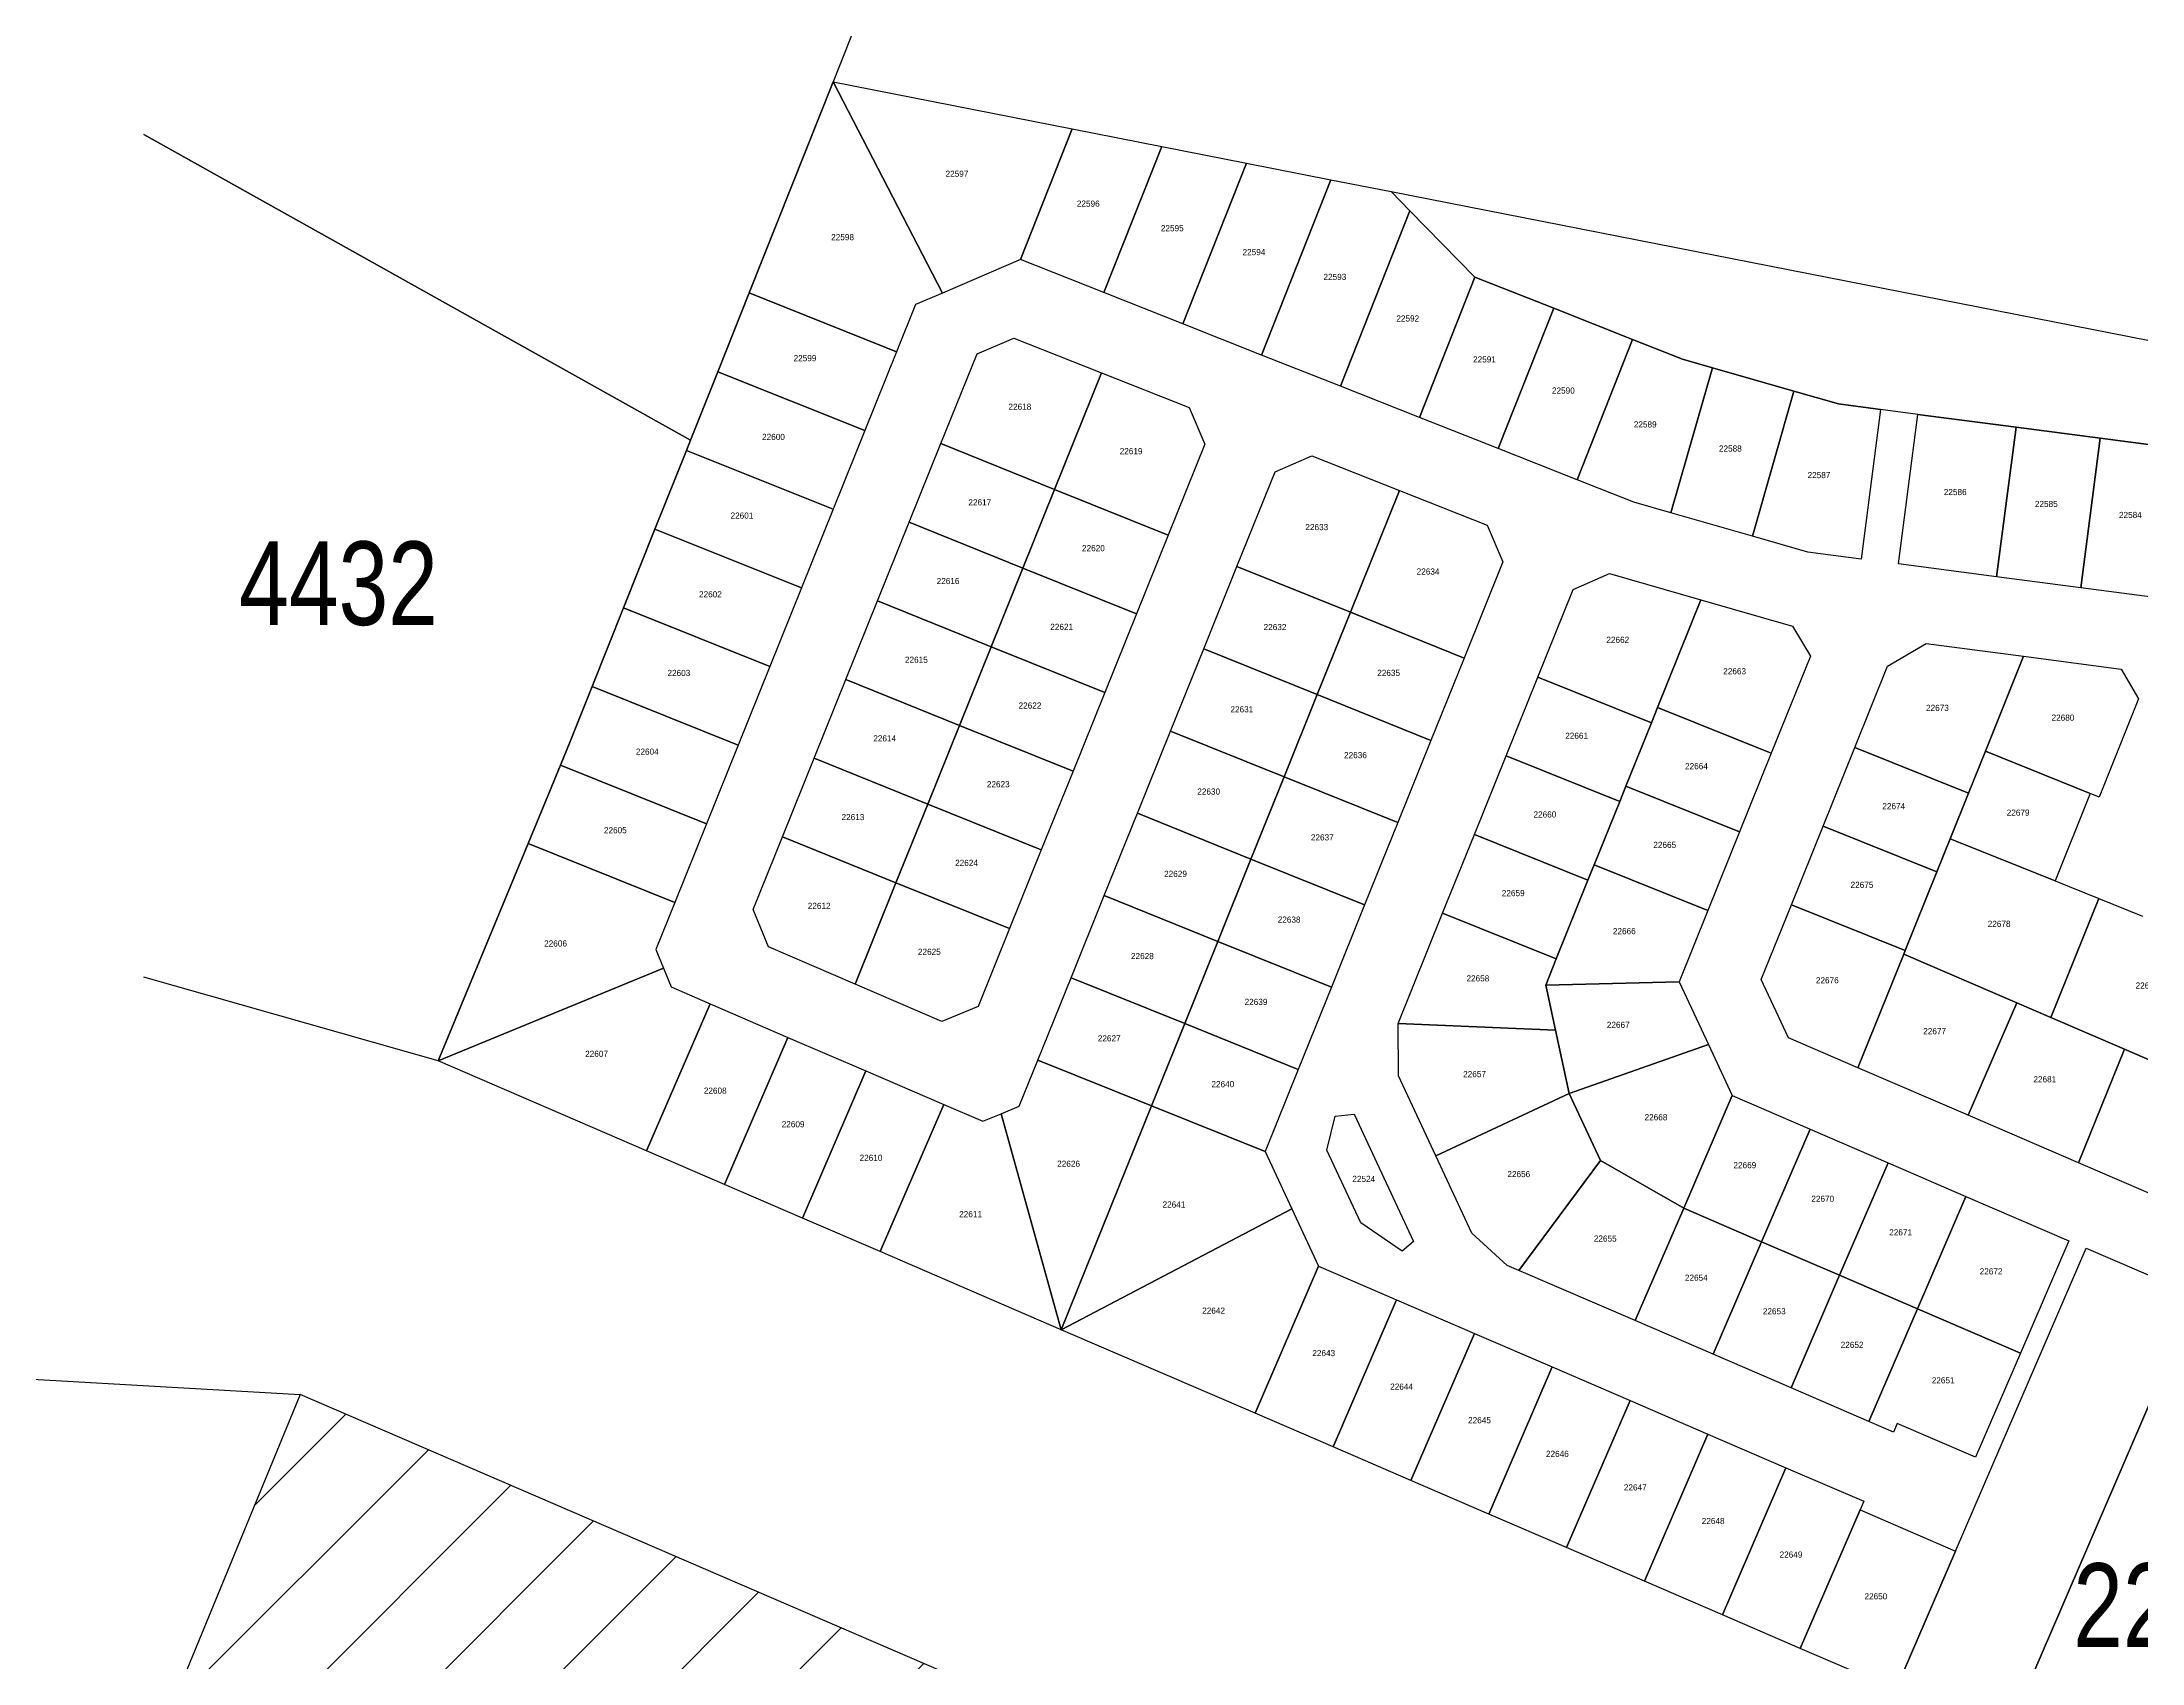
# Model space of a CAD drawing. Header units: metres. Extents: x -750 to 1235, y -4011 to -2636.
# Drawn here: x -644.2 to -581.3, y -2729.9 to -2681.4 of the extents above; entities that cross this region are included whole.
import ezdxf

# ---------------------------------------------------------------- set-up
doc = ezdxf.new("R2010")
doc.units = ezdxf.units.M
doc.header["$MEASUREMENT"] = 0
for name, color, linetype in [('EDIT2', 7, 'CONTINUOUS'), ('LOTS', 8, 'CONTINUOUS'), ('NO_LOT', 7, 'CONTINUOUS')]:
    doc.layers.add(name, color=color, linetype=linetype)
doc.styles.add('MtXpl_MS_Shell_Dlg_2', font='')
doc.styles.get('MtXpl_MS_Shell_Dlg_2').set_extended_font_data('MS Shell Dlg 2')

msp = doc.modelspace()

# ---------------------------------------------------------------- hatches: boundary and pattern name
at = {"layer": 'EDIT2'}
h = msp.add_hatch(dxfattribs=at)
h.set_pattern_fill('ANSI31', color=20, scale=20)
h.set_pattern_definition([(45, (-7466.406, -4264.5997), (-1.76776695, 1.76776695), [])])
h.paths.add_polyline_path([(-636.424, -2721.829), (-497.101, -2781.909), (-426.172, -2755.61), (-450.436, -2784.074), (-458.086, -2791.605), (-464.836, -2798.251), (-471.548, -2809.24), (-473.809, -2815.5), (-480.555, -2828.362), (-490.486, -2834.337), (-495.562, -2831.511), (-499.898, -2836.45), (-510.029, -2847.989), (-522.095, -2861.783), (-531.838, -2872.929), (-538.181, -2881.312), (-536.39, -2886.166), (-669.227, -2903.454), (-660.329, -2888.897), (-667.879, -2875.366), (-680.158, -2853.378), (-684.271, -2846.318), (-696.325, -2825.627), (-698.629, -2814.608), (-687.643, -2800.273), (-671.925, -2805.167), (-674.041, -2784.622), (-674.279, -2779.985), (-674.791, -2770.017), (-662.431, -2742.029), (-660.368, -2741.277), (-641.627, -2734.434)])

# ---------------------------------------------------------------- linework, layer by layer
at = {"layer": 'LOTS', "color": 7}
for p, q in [((-615.061, -2668.918), (-620.486, -2682.563)), ((-620.486, -2682.563), (-622.999, -2688.875)), ((-622.999, -2688.875), (-620.486, -2682.563)), ((-617.211, -2688.882), (-620.486, -2682.563)), ((-620.486, -2682.563), (-613.333, -2683.969)), ((-620.486, -2682.563), (-617.211, -2688.882)), ((-624.751, -2693.279), (-641.104, -2684.14)), ((-641.104, -2684.14), (-624.751, -2693.279)), ((-614.879, -2687.881), (-613.333, -2683.969)), ((-613.333, -2683.969), (-614.879, -2687.881)), ((-613.333, -2683.969), (-610.653, -2684.496)), ((-612.382, -2688.869), (-610.653, -2684.496)), ((-610.653, -2684.496), (-612.382, -2688.869)), ((-610.653, -2684.496), (-608.121, -2684.993)), ((-610.022, -2689.802), (-608.121, -2684.993)), ((-608.121, -2684.993), (-610.022, -2689.802)), ((-608.121, -2684.993), (-605.59, -2685.491)), ((-607.663, -2690.735), (-605.59, -2685.491)), ((-605.59, -2685.491), (-607.663, -2690.735)), ((-605.59, -2685.491), (-603.786, -2685.846)), ((-603.227, -2686.417), (-603.786, -2685.846)), ((-603.786, -2685.846), (-544.901, -2697.419)), ((-603.786, -2685.846), (-603.227, -2686.417)), ((-605.303, -2691.667), (-603.227, -2686.417)), ((-603.227, -2686.417), (-605.303, -2691.667)), ((-601.285, -2688.405), (-603.227, -2686.417)), ((-603.227, -2686.417), (-601.285, -2688.405)), ((-614.879, -2687.881), (-617.211, -2688.882)), ((-612.382, -2688.869), (-614.879, -2687.881)), ((-622.999, -2688.875), (-623.937, -2691.234)), ((-623.937, -2691.234), (-622.999, -2688.875)), ((-618.583, -2690.636), (-622.999, -2688.875)), ((-622.999, -2688.875), (-618.583, -2690.636)), ((-617.211, -2688.882), (-618.015, -2689.228)), ((-610.022, -2689.802), (-612.382, -2688.869)), ((-602.943, -2692.6), (-601.285, -2688.405)), ((-601.285, -2688.405), (-602.943, -2692.6)), ((-598.925, -2689.338), (-601.285, -2688.405)), ((-601.285, -2688.405), (-598.925, -2689.338)), ((-618.015, -2689.228), (-618.583, -2690.636)), ((-600.583, -2693.533), (-598.925, -2689.338)), ((-598.925, -2689.338), (-600.583, -2693.533)), ((-596.565, -2690.271), (-598.925, -2689.338)), ((-598.925, -2689.338), (-596.565, -2690.271)), ((-616.178, -2690.703), (-615.075, -2690.229)), ((-615.075, -2690.229), (-612.453, -2691.266)), ((-607.663, -2690.735), (-610.022, -2689.802)), ((-618.583, -2690.636), (-619.532, -2692.989)), ((-617.259, -2693.384), (-616.178, -2690.703)), ((-605.303, -2691.667), (-607.663, -2690.735)), ((-598.224, -2694.466), (-596.565, -2690.271)), ((-596.565, -2690.271), (-598.224, -2694.466)), ((-595.072, -2690.861), (-596.565, -2690.271)), ((-596.565, -2690.271), (-595.072, -2690.861)), ((-594.176, -2691.118), (-595.072, -2690.861)), ((-595.072, -2690.861), (-594.176, -2691.118)), ((-623.937, -2691.234), (-624.751, -2693.279)), ((-624.751, -2693.279), (-623.937, -2691.234)), ((-619.532, -2692.989), (-623.937, -2691.234)), ((-623.937, -2691.234), (-619.532, -2692.989)), ((-612.453, -2691.266), (-613.859, -2694.755)), ((-613.859, -2694.755), (-612.453, -2691.266)), ((-612.453, -2691.266), (-609.831, -2692.303)), ((-595.419, -2695.454), (-594.176, -2691.118)), ((-594.176, -2691.118), (-595.419, -2695.454)), ((-591.737, -2691.817), (-594.176, -2691.118)), ((-594.176, -2691.118), (-591.737, -2691.817)), ((-602.943, -2692.6), (-605.303, -2691.667)), ((-592.98, -2696.154), (-591.737, -2691.817)), ((-591.737, -2691.817), (-592.98, -2696.154)), ((-590.403, -2692.2), (-591.737, -2691.817)), ((-591.737, -2691.817), (-590.403, -2692.2)), ((-609.831, -2692.303), (-609.361, -2693.398)), ((-600.583, -2693.533), (-602.943, -2692.6)), ((-589.145, -2692.364), (-590.403, -2692.2)), ((-590.403, -2692.2), (-589.145, -2692.364)), ((-589.145, -2692.364), (-589.73, -2696.837)), ((-588.027, -2692.51), (-589.145, -2692.364)), ((-588.611, -2696.983), (-588.027, -2692.51)), ((-585.092, -2692.894), (-588.027, -2692.51)), ((-588.027, -2692.51), (-585.092, -2692.894)), ((-624.751, -2693.279), (-624.875, -2693.587)), ((-624.875, -2693.587), (-624.751, -2693.279)), ((-619.532, -2692.989), (-620.48, -2695.343)), ((-618.208, -2695.738), (-617.259, -2693.384)), ((-617.259, -2693.384), (-613.859, -2694.755)), ((-613.859, -2694.755), (-617.259, -2693.384)), ((-585.676, -2697.367), (-585.092, -2692.894)), ((-585.092, -2692.894), (-585.676, -2697.367)), ((-582.576, -2693.223), (-585.092, -2692.894)), ((-585.092, -2692.894), (-582.576, -2693.223)), ((-583.16, -2697.696), (-582.576, -2693.223)), ((-582.576, -2693.223), (-583.16, -2697.696)), ((-580.06, -2693.552), (-582.576, -2693.223)), ((-582.576, -2693.223), (-580.06, -2693.552)), ((-624.875, -2693.587), (-625.813, -2695.941)), ((-625.813, -2695.941), (-624.875, -2693.587)), ((-620.48, -2695.343), (-624.875, -2693.587)), ((-624.875, -2693.587), (-620.48, -2695.343)), ((-609.361, -2693.398), (-610.46, -2696.125)), ((-607.263, -2694.227), (-606.16, -2693.754)), ((-606.16, -2693.754), (-603.538, -2694.79)), ((-598.224, -2694.466), (-600.583, -2693.533)), ((-608.405, -2697.061), (-607.263, -2694.227)), ((-596.526, -2695.137), (-598.224, -2694.466)), ((-613.859, -2694.755), (-614.808, -2697.108)), ((-614.808, -2697.108), (-613.859, -2694.755)), ((-610.46, -2696.125), (-613.859, -2694.755)), ((-613.859, -2694.755), (-610.46, -2696.125)), ((-603.538, -2694.79), (-605.006, -2698.431)), ((-605.006, -2698.431), (-603.538, -2694.79)), ((-603.538, -2694.79), (-600.916, -2695.827)), ((-595.419, -2695.454), (-596.526, -2695.137)), ((-620.48, -2695.343), (-621.429, -2697.696)), ((-619.156, -2698.091), (-618.208, -2695.738)), ((-618.208, -2695.738), (-614.808, -2697.108)), ((-614.808, -2697.108), (-618.208, -2695.738)), ((-600.916, -2695.827), (-600.446, -2696.922)), ((-592.98, -2696.154), (-595.419, -2695.454)), ((-625.813, -2695.941), (-626.751, -2698.296)), ((-626.751, -2698.296), (-625.813, -2695.941)), ((-621.429, -2697.696), (-625.813, -2695.941)), ((-625.813, -2695.941), (-621.429, -2697.696)), ((-610.46, -2696.125), (-611.409, -2698.478)), ((-591.322, -2696.629), (-592.98, -2696.154)), ((-614.808, -2697.108), (-615.757, -2699.462)), ((-615.757, -2699.462), (-614.808, -2697.108)), ((-611.409, -2698.478), (-614.808, -2697.108)), ((-614.808, -2697.108), (-611.409, -2698.478)), ((-609.397, -2699.522), (-608.405, -2697.061)), ((-608.405, -2697.061), (-605.006, -2698.431)), ((-605.006, -2698.431), (-608.405, -2697.061)), ((-600.446, -2696.922), (-601.607, -2699.802)), ((-589.73, -2696.837), (-591.322, -2696.629)), ((-585.676, -2697.367), (-588.611, -2696.983)), ((-621.429, -2697.696), (-622.378, -2700.05)), ((-599.403, -2700.367), (-598.348, -2697.752)), ((-598.348, -2697.752), (-597.253, -2697.275)), ((-597.253, -2697.275), (-594.52, -2698.059)), ((-583.16, -2697.696), (-585.676, -2697.367)), ((-580.644, -2698.025), (-583.16, -2697.696)), ((-626.751, -2698.296), (-627.69, -2700.65)), ((-627.69, -2700.65), (-626.751, -2698.296)), ((-622.378, -2700.05), (-626.751, -2698.296)), ((-626.751, -2698.296), (-622.378, -2700.05)), ((-620.105, -2700.445), (-619.156, -2698.091)), ((-619.156, -2698.091), (-615.757, -2699.462)), ((-615.757, -2699.462), (-619.156, -2698.091)), ((-594.52, -2698.059), (-595.818, -2701.277)), ((-595.818, -2701.277), (-594.52, -2698.059)), ((-594.52, -2698.059), (-591.782, -2698.844)), ((-611.409, -2698.478), (-612.357, -2700.832)), ((-605.006, -2698.431), (-605.998, -2700.892)), ((-605.998, -2700.892), (-605.006, -2698.431)), ((-601.607, -2699.802), (-605.006, -2698.431)), ((-605.006, -2698.431), (-601.607, -2699.802)), ((-591.782, -2698.844), (-591.246, -2699.74)), ((-615.757, -2699.462), (-616.706, -2701.815)), ((-616.706, -2701.815), (-615.757, -2699.462)), ((-612.357, -2700.832), (-615.757, -2699.462)), ((-615.757, -2699.462), (-612.357, -2700.832)), ((-610.389, -2701.982), (-609.397, -2699.522)), ((-609.397, -2699.522), (-605.998, -2700.892)), ((-605.998, -2700.892), (-609.397, -2699.522)), ((-588.936, -2700.042), (-587.781, -2699.367)), ((-587.781, -2699.367), (-584.866, -2699.748)), ((-622.378, -2700.05), (-623.326, -2702.403)), ((-601.607, -2699.802), (-602.598, -2702.262)), ((-591.246, -2699.74), (-592.418, -2702.647)), ((-589.916, -2702.473), (-588.936, -2700.042)), ((-584.866, -2699.748), (-586.011, -2702.588)), ((-586.011, -2702.588), (-584.866, -2699.748)), ((-584.866, -2699.748), (-581.95, -2700.129)), ((-581.95, -2700.129), (-581.428, -2701.023)), ((-627.69, -2700.65), (-628.346, -2702.296)), ((-628.346, -2702.296), (-627.69, -2700.65)), ((-623.326, -2702.403), (-627.69, -2700.65)), ((-627.69, -2700.65), (-623.326, -2702.403)), ((-621.053, -2702.798), (-620.105, -2700.445)), ((-620.105, -2700.445), (-616.706, -2701.815)), ((-616.706, -2701.815), (-620.105, -2700.445)), ((-612.357, -2700.832), (-613.306, -2703.185)), ((-605.998, -2700.892), (-606.99, -2703.353)), ((-606.99, -2703.353), (-605.998, -2700.892)), ((-602.598, -2702.262), (-605.998, -2700.892)), ((-605.998, -2700.892), (-602.598, -2702.262)), ((-600.351, -2702.72), (-599.403, -2700.367)), ((-599.403, -2700.367), (-596.003, -2701.737)), ((-596.003, -2701.737), (-599.403, -2700.367)), ((-595.818, -2701.277), (-596.003, -2701.737)), ((-596.003, -2701.737), (-595.818, -2701.277)), ((-592.418, -2702.647), (-595.818, -2701.277)), ((-595.818, -2701.277), (-592.418, -2702.647)), ((-581.428, -2701.023), (-582.611, -2703.959)), ((-616.706, -2701.815), (-617.654, -2704.168)), ((-617.654, -2704.168), (-616.706, -2701.815)), ((-613.306, -2703.185), (-616.706, -2701.815)), ((-616.706, -2701.815), (-613.306, -2703.185)), ((-611.381, -2704.443), (-610.389, -2701.982)), ((-610.389, -2701.982), (-606.99, -2703.353)), ((-606.99, -2703.353), (-610.389, -2701.982)), ((-596.003, -2701.737), (-596.766, -2703.63)), ((-596.766, -2703.63), (-596.003, -2701.737)), ((-628.346, -2702.296), (-628.638, -2703.001)), ((-628.638, -2703.001), (-628.346, -2702.296)), ((-623.326, -2702.403), (-624.275, -2704.757)), ((-622.002, -2705.152), (-621.053, -2702.798)), ((-621.053, -2702.798), (-617.654, -2704.168)), ((-617.654, -2704.168), (-621.053, -2702.798)), ((-602.598, -2702.262), (-603.59, -2704.723)), ((-601.3, -2705.074), (-600.351, -2702.72)), ((-600.351, -2702.72), (-596.952, -2704.091)), ((-596.952, -2704.091), (-600.351, -2702.72)), ((-592.418, -2702.647), (-593.367, -2705)), ((-590.865, -2704.826), (-589.916, -2702.473)), ((-586.517, -2703.843), (-589.916, -2702.473)), ((-589.916, -2702.473), (-586.517, -2703.843)), ((-586.011, -2702.588), (-586.517, -2703.843)), ((-586.517, -2703.843), (-586.011, -2702.588)), ((-586.011, -2702.588), (-582.873, -2703.853)), ((-582.873, -2703.853), (-586.011, -2702.588)), ((-628.638, -2703.001), (-629.608, -2705.344)), ((-629.608, -2705.344), (-628.638, -2703.001)), ((-624.275, -2704.757), (-628.638, -2703.001)), ((-628.638, -2703.001), (-624.275, -2704.757)), ((-613.306, -2703.185), (-614.255, -2705.539)), ((-606.99, -2703.353), (-607.982, -2705.813)), ((-607.982, -2705.813), (-606.99, -2703.353)), ((-603.59, -2704.723), (-606.99, -2703.353)), ((-606.99, -2703.353), (-603.59, -2704.723)), ((-596.766, -2703.63), (-596.952, -2704.091)), ((-596.952, -2704.091), (-596.766, -2703.63)), ((-593.367, -2705), (-596.766, -2703.63)), ((-596.766, -2703.63), (-593.367, -2705)), ((-586.517, -2703.843), (-587.065, -2705.203)), ((-587.065, -2705.203), (-586.517, -2703.843)), ((-582.873, -2703.853), (-583.927, -2706.468)), ((-582.611, -2703.959), (-582.873, -2703.853)), ((-617.654, -2704.168), (-618.603, -2706.522)), ((-618.603, -2706.522), (-617.654, -2704.168)), ((-614.255, -2705.539), (-617.654, -2704.168)), ((-617.654, -2704.168), (-614.255, -2705.539)), ((-612.373, -2706.903), (-611.381, -2704.443)), ((-611.381, -2704.443), (-607.982, -2705.813)), ((-607.982, -2705.813), (-611.381, -2704.443)), ((-596.952, -2704.091), (-597.715, -2705.984)), ((-597.715, -2705.984), (-596.952, -2704.091)), ((-624.275, -2704.757), (-625.224, -2707.11)), ((-622.876, -2707.319), (-622.002, -2705.152)), ((-622.002, -2705.152), (-618.603, -2706.522)), ((-618.603, -2706.522), (-622.002, -2705.152)), ((-603.59, -2704.723), (-604.582, -2707.183)), ((-602.248, -2707.427), (-601.3, -2705.074)), ((-601.3, -2705.074), (-597.9, -2706.444)), ((-597.9, -2706.444), (-601.3, -2705.074)), ((-593.367, -2705), (-594.315, -2707.354)), ((-591.813, -2707.18), (-590.865, -2704.826)), ((-587.465, -2706.197), (-590.865, -2704.826)), ((-590.865, -2704.826), (-587.465, -2706.197)), ((-587.065, -2705.203), (-587.465, -2706.197)), ((-587.465, -2706.197), (-587.065, -2705.203)), ((-587.065, -2705.203), (-583.927, -2706.468)), ((-583.927, -2706.468), (-587.065, -2705.203)), ((-629.608, -2705.344), (-632.302, -2711.851)), ((-632.302, -2711.851), (-629.608, -2705.344)), ((-625.224, -2707.11), (-629.608, -2705.344)), ((-629.608, -2705.344), (-625.224, -2707.11)), ((-614.255, -2705.539), (-615.203, -2707.892)), ((-607.982, -2705.813), (-608.974, -2708.274)), ((-608.974, -2708.274), (-607.982, -2705.813)), ((-604.582, -2707.183), (-607.982, -2705.813)), ((-607.982, -2705.813), (-604.582, -2707.183)), ((-618.603, -2706.522), (-619.826, -2709.556)), ((-619.826, -2709.556), (-618.603, -2706.522)), ((-615.203, -2707.892), (-618.603, -2706.522)), ((-618.603, -2706.522), (-615.203, -2707.892)), ((-597.9, -2706.444), (-598.849, -2708.797)), ((-598.849, -2708.797), (-597.9, -2706.444)), ((-597.715, -2705.984), (-597.9, -2706.444)), ((-597.9, -2706.444), (-597.715, -2705.984)), ((-594.315, -2707.354), (-597.715, -2705.984)), ((-597.715, -2705.984), (-594.315, -2707.354)), ((-587.465, -2706.197), (-588.414, -2708.55)), ((-588.414, -2708.55), (-587.465, -2706.197)), ((-583.927, -2706.468), (-582.619, -2706.995)), ((-625.224, -2707.11), (-625.791, -2708.518)), ((-613.365, -2709.364), (-612.373, -2706.903)), ((-612.373, -2706.903), (-608.974, -2708.274)), ((-608.974, -2708.274), (-612.373, -2706.903)), ((-604.582, -2707.183), (-605.574, -2709.644)), ((-592.715, -2709.416), (-591.813, -2707.18)), ((-588.414, -2708.55), (-591.813, -2707.18)), ((-591.813, -2707.18), (-588.414, -2708.55)), ((-582.619, -2706.995), (-584.053, -2710.552)), ((-584.053, -2710.552), (-582.619, -2706.995)), ((-582.619, -2706.995), (-581.312, -2707.522)), ((-622.416, -2708.439), (-622.876, -2707.319)), ((-603.579, -2710.729), (-602.248, -2707.427)), ((-602.248, -2707.427), (-598.849, -2708.797)), ((-598.849, -2708.797), (-602.248, -2707.427)), ((-594.315, -2707.354), (-595.173, -2709.481)), ((-619.826, -2709.556), (-622.416, -2708.439)), ((-615.203, -2707.892), (-616.143, -2710.223)), ((-608.974, -2708.274), (-609.965, -2710.734)), ((-609.965, -2710.734), (-608.974, -2708.274)), ((-605.574, -2709.644), (-608.974, -2708.274)), ((-608.974, -2708.274), (-605.574, -2709.644)), ((-625.561, -2709.078), (-632.302, -2711.851)), ((-632.302, -2711.851), (-625.561, -2709.078)), ((-625.791, -2708.518), (-625.561, -2709.078)), ((-625.561, -2709.078), (-625.331, -2709.638)), ((-598.849, -2708.797), (-599.165, -2709.582)), ((-599.165, -2709.582), (-598.849, -2708.797)), ((-588.455, -2708.653), (-589.826, -2712.053)), ((-589.826, -2712.053), (-588.455, -2708.653)), ((-588.414, -2708.55), (-588.455, -2708.653)), ((-588.455, -2708.653), (-588.414, -2708.55)), ((-588.455, -2708.653), (-585.073, -2710.112)), ((-585.073, -2710.112), (-588.455, -2708.653)), ((-632.302, -2711.851), (-641.104, -2709.35)), ((-625.331, -2709.638), (-624.164, -2710.141)), ((-617.236, -2710.672), (-619.826, -2709.556)), ((-614.357, -2711.824), (-613.365, -2709.364)), ((-613.365, -2709.364), (-609.965, -2710.734)), ((-609.965, -2710.734), (-613.365, -2709.364)), ((-605.574, -2709.644), (-606.566, -2712.104)), ((-595.173, -2709.481), (-599.165, -2709.582)), ((-599.165, -2709.582), (-595.173, -2709.481)), ((-599.165, -2709.582), (-598.874, -2710.934)), ((-598.874, -2710.934), (-599.165, -2709.582)), ((-595.173, -2709.481), (-594.295, -2711.363)), ((-591.902, -2711.157), (-592.715, -2709.416)), ((-624.164, -2710.141), (-626.062, -2714.542)), ((-626.062, -2714.542), (-624.164, -2710.141)), ((-624.164, -2710.141), (-621.834, -2711.146)), ((-616.143, -2710.223), (-617.236, -2710.672)), ((-585.073, -2710.112), (-586.524, -2713.476)), ((-586.524, -2713.476), (-585.073, -2710.112)), ((-584.053, -2710.552), (-585.073, -2710.112)), ((-585.073, -2710.112), (-584.053, -2710.552)), ((-609.965, -2710.734), (-610.957, -2713.195)), ((-610.957, -2713.195), (-609.965, -2710.734)), ((-606.566, -2712.104), (-609.965, -2710.734)), ((-609.965, -2710.734), (-606.566, -2712.104)), ((-603.566, -2712.297), (-603.579, -2710.729)), ((-603.579, -2710.729), (-598.874, -2710.934)), ((-598.874, -2710.934), (-603.579, -2710.729)), ((-598.874, -2710.934), (-598.465, -2712.828)), ((-598.465, -2712.828), (-598.874, -2710.934)), ((-584.053, -2710.552), (-581.852, -2711.501)), ((-581.852, -2711.501), (-584.053, -2710.552)), ((-621.834, -2711.146), (-623.732, -2715.547)), ((-623.732, -2715.547), (-621.834, -2711.146)), ((-621.834, -2711.146), (-619.504, -2712.15)), ((-594.295, -2711.363), (-598.465, -2712.828)), ((-598.465, -2712.828), (-594.295, -2711.363)), ((-594.295, -2711.363), (-593.584, -2712.888)), ((-589.826, -2712.053), (-591.902, -2711.157)), ((-581.852, -2711.501), (-583.222, -2714.9)), ((-583.222, -2714.9), (-581.852, -2711.501)), ((-579.65, -2712.45), (-581.852, -2711.501)), ((-581.852, -2711.501), (-579.65, -2712.45)), ((-626.062, -2714.542), (-632.302, -2711.851)), ((-619.504, -2712.15), (-621.402, -2716.552)), ((-621.402, -2716.552), (-619.504, -2712.15)), ((-619.504, -2712.15), (-617.174, -2713.155)), ((-614.914, -2713.209), (-614.357, -2711.824)), ((-614.357, -2711.824), (-610.957, -2713.195)), ((-610.957, -2713.195), (-614.357, -2711.824)), ((-606.566, -2712.104), (-607.558, -2714.565)), ((-586.524, -2713.476), (-589.826, -2712.053)), ((-602.451, -2714.687), (-603.566, -2712.297)), ((-602.451, -2714.687), (-598.465, -2712.828)), ((-598.465, -2712.828), (-602.451, -2714.687)), ((-598.465, -2712.828), (-597.53, -2714.833)), ((-597.53, -2714.833), (-598.465, -2712.828)), ((-617.174, -2713.155), (-619.072, -2717.556)), ((-619.072, -2717.556), (-617.174, -2713.155)), ((-617.174, -2713.155), (-616.007, -2713.658)), ((-616.007, -2713.658), (-615.461, -2713.433)), ((-615.461, -2713.433), (-614.914, -2713.209)), ((-615.461, -2713.433), (-613.657, -2719.892)), ((-613.657, -2719.892), (-615.461, -2713.433)), ((-610.957, -2713.195), (-613.657, -2719.892)), ((-613.657, -2719.892), (-610.957, -2713.195)), ((-607.558, -2714.565), (-610.957, -2713.195)), ((-610.957, -2713.195), (-607.558, -2714.565)), ((-605.46, -2713.5), (-604.896, -2713.446)), ((-604.896, -2713.446), (-603.121, -2717.252)), ((-593.584, -2712.888), (-595.035, -2716.254)), ((-595.035, -2716.254), (-593.584, -2712.888)), ((-593.584, -2712.888), (-591.254, -2713.893)), ((-583.222, -2714.9), (-586.524, -2713.476)), ((-605.714, -2714.516), (-605.46, -2713.5)), ((-591.254, -2713.893), (-592.705, -2717.259)), ((-592.705, -2717.259), (-591.254, -2713.893)), ((-591.254, -2713.893), (-588.924, -2714.898)), ((-623.732, -2715.547), (-626.062, -2714.542)), ((-607.558, -2714.565), (-606.759, -2716.278)), ((-604.699, -2716.692), (-605.714, -2714.516)), ((-601.372, -2717), (-602.451, -2714.687)), ((-599.969, -2718.118), (-597.53, -2714.833)), ((-597.53, -2714.833), (-599.969, -2718.118)), ((-597.53, -2714.833), (-595.035, -2716.254)), ((-595.035, -2716.254), (-597.53, -2714.833)), ((-588.924, -2714.898), (-590.375, -2718.264)), ((-590.375, -2718.264), (-588.924, -2714.898)), ((-588.924, -2714.898), (-586.593, -2715.903)), ((-579.92, -2716.324), (-583.222, -2714.9)), ((-621.402, -2716.552), (-623.732, -2715.547)), ((-586.593, -2715.903), (-588.045, -2719.268)), ((-588.045, -2719.268), (-586.593, -2715.903)), ((-586.593, -2715.903), (-583.512, -2717.231)), ((-619.072, -2717.556), (-621.402, -2716.552)), ((-606.759, -2716.278), (-613.657, -2719.892)), ((-613.657, -2719.892), (-606.759, -2716.278)), ((-606.759, -2716.278), (-605.96, -2717.991)), ((-596.486, -2719.62), (-595.035, -2716.254)), ((-595.035, -2716.254), (-596.486, -2719.62)), ((-595.035, -2716.254), (-592.705, -2717.259)), ((-592.705, -2717.259), (-595.035, -2716.254)), ((-603.461, -2717.541), (-604.699, -2716.692)), ((-603.121, -2717.252), (-603.461, -2717.541)), ((-600.321, -2717.966), (-601.372, -2717)), ((-594.156, -2720.625), (-592.705, -2717.259)), ((-592.705, -2717.259), (-594.156, -2720.625)), ((-592.705, -2717.259), (-590.375, -2718.264)), ((-590.375, -2718.264), (-592.705, -2717.259)), ((-583.512, -2717.231), (-584.964, -2720.597)), ((-613.657, -2719.892), (-619.072, -2717.556)), ((-585.786, -2723.927), (-582.995, -2717.455)), ((-582.995, -2717.455), (-571.728, -2722.313)), ((-605.96, -2717.991), (-607.858, -2722.392)), ((-607.858, -2722.392), (-605.96, -2717.991)), ((-605.96, -2717.991), (-603.63, -2718.996)), ((-599.969, -2718.118), (-600.321, -2717.966)), ((-596.486, -2719.62), (-599.969, -2718.118)), ((-591.826, -2721.629), (-590.375, -2718.264)), ((-590.375, -2718.264), (-591.826, -2721.629)), ((-590.375, -2718.264), (-588.045, -2719.268)), ((-588.045, -2719.268), (-590.375, -2718.264)), ((-603.63, -2718.996), (-605.528, -2723.397)), ((-605.528, -2723.397), (-603.63, -2718.996)), ((-603.63, -2718.996), (-601.3, -2720)), ((-594.156, -2720.625), (-596.486, -2719.62)), ((-589.496, -2722.634), (-588.045, -2719.268)), ((-588.045, -2719.268), (-589.496, -2722.634)), ((-588.045, -2719.268), (-584.964, -2720.597)), ((-584.964, -2720.597), (-588.045, -2719.268)), ((-607.858, -2722.392), (-613.657, -2719.892)), ((-601.3, -2720), (-603.198, -2724.402)), ((-603.198, -2724.402), (-601.3, -2720)), ((-601.3, -2720), (-598.97, -2721.005)), ((-598.97, -2721.005), (-600.868, -2725.406)), ((-600.868, -2725.406), (-598.97, -2721.005)), ((-598.97, -2721.005), (-596.64, -2722.01)), ((-591.826, -2721.629), (-594.156, -2720.625)), ((-584.964, -2720.597), (-586.303, -2723.704)), ((-649.549, -2721.084), (-636.424, -2721.829)), ((-589.496, -2722.634), (-591.826, -2721.629)), ((-596.64, -2722.01), (-598.538, -2726.411)), ((-598.538, -2726.411), (-596.64, -2722.01)), ((-596.64, -2722.01), (-594.31, -2723.015)), ((-584.845, -2730.78), (-581.053, -2721.987)), ((-581.053, -2721.987), (-584.845, -2730.78)), ((-605.528, -2723.397), (-607.858, -2722.392)), ((-588.756, -2722.953), (-589.496, -2722.634)), ((-588.645, -2722.694), (-588.756, -2722.953)), ((-586.303, -2723.704), (-588.645, -2722.694)), ((-603.198, -2724.402), (-605.528, -2723.397)), ((-594.31, -2723.015), (-596.207, -2727.416)), ((-596.207, -2727.416), (-594.31, -2723.015)), ((-594.31, -2723.015), (-591.98, -2724.019)), ((-591.98, -2724.019), (-593.877, -2728.421)), ((-593.877, -2728.421), (-591.98, -2724.019)), ((-591.98, -2724.019), (-589.649, -2725.024)), ((-586.902, -2726.516), (-585.786, -2723.927)), ((-600.868, -2725.406), (-603.198, -2724.402)), ((-598.538, -2726.411), (-600.868, -2725.406)), ((-589.761, -2725.283), (-591.547, -2729.425)), ((-591.547, -2729.425), (-589.761, -2725.283)), ((-589.649, -2725.024), (-589.761, -2725.283)), ((-589.761, -2725.283), (-586.902, -2726.516)), ((-596.207, -2727.416), (-598.538, -2726.411)), ((-588.688, -2730.658), (-586.902, -2726.516)), ((-586.902, -2726.516), (-588.688, -2730.658)), ((-593.877, -2728.421), (-596.207, -2727.416)), ((-591.547, -2729.425), (-593.877, -2728.421)), ((-588.688, -2730.658), (-591.547, -2729.425))]:
    msp.add_line(p, q, dxfattribs=at)
at = {"layer": 'LOTS', "color": 10}
for p, q in [((-636.424, -2721.829), (-641.627, -2734.434)), ((-497.101, -2781.909), (-636.424, -2721.829))]:
    msp.add_line(p, q, dxfattribs=at)

# ---------------------------------------------------------------- texts
at = {"layer": 'NO_LOT', "color": 7, "linetype": 'Continuous', "style": 'MtXpl_MS_Shell_Dlg_2'}
for s, p in [('22597', (-617.12, -2685.404)), ('22596', (-613.192, -2686.298)), ('22595', (-610.679, -2687.033)), ('22598', (-620.542, -2687.301)), ('22594', (-608.235, -2687.748)), ('22593', (-605.814, -2688.49)), ('22592', (-603.633, -2689.733)), ('22599', (-621.666, -2690.921)), ('22591', (-601.338, -2690.957)), ('22590', (-598.978, -2691.89)), ('22618', (-615.238, -2692.374)), ('22589', (-596.529, -2692.902)), ('22600', (-622.609, -2693.276)), ('22619', (-611.91, -2693.703)), ('22588', (-593.982, -2693.624)), ('22587', (-591.33, -2694.418)), ('22617', (-616.437, -2695.234)), ('22586', (-587.255, -2694.926)), ('22585', (-584.53, -2695.282)), ('22601', (-623.552, -2695.63)), ('22633', (-606.355, -2695.974)), ('22584', (-582.014, -2695.611)), ('22620', (-613.038, -2696.604)), ('22634', (-603.025, -2697.304)), ('22616', (-617.386, -2697.587)), ('22602', (-624.496, -2697.983)), ('22621', (-613.987, -2698.958)), ('22632', (-607.605, -2698.964)), ('22662', (-597.35, -2699.345)), ('22603', (-625.44, -2700.337)), ('22615', (-618.335, -2699.941)), ('22635', (-604.206, -2700.335)), ('22663', (-593.854, -2700.286)), ('22622', (-614.935, -2701.311)), ('22631', (-608.597, -2701.425)), ('22673', (-587.786, -2701.381)), ('22680', (-584.031, -2701.674)), ('22614', (-619.283, -2702.294)), ('22661', (-598.581, -2702.216)), ('22604', (-626.384, -2702.691)), ('22636', (-605.198, -2702.795)), ('22664', (-594.996, -2703.126)), ('22623', (-615.884, -2703.665)), ('22630', (-609.589, -2703.885)), ('22613', (-620.232, -2704.648)), ('22660', (-599.53, -2704.57)), ('22674', (-589.094, -2704.322)), ('22679', (-585.373, -2704.516)), ('22605', (-627.34, -2705.042)), ('22637', (-606.19, -2705.256)), ('22665', (-595.945, -2705.48)), ('22624', (-616.833, -2706.018)), ('22629', (-610.581, -2706.346)), ('22675', (-590.043, -2706.676)), ('22612', (-621.242, -2707.305)), ('22659', (-600.478, -2706.923)), ('22638', (-607.182, -2707.716)), ('22678', (-585.941, -2707.843)), ('22606', (-629.129, -2708.429)), ('22666', (-597.154, -2708.061)), ('22625', (-617.946, -2708.678)), ('22628', (-611.573, -2708.806)), ('22658', (-601.535, -2709.473)), ('22676', (-591.082, -2709.531)), ('22682', (-581.517, -2709.688)), ('22639', (-608.173, -2710.177)), ('22667', (-597.336, -2710.863)), ('22677', (-587.87, -2711.054)), ('22607', (-627.902, -2711.731)), ('22627', (-612.565, -2711.267)), ('22657', (-601.634, -2712.337)), ('22608', (-624.352, -2712.832)), ('22640', (-609.165, -2712.637)), ('22681', (-584.574, -2712.492)), ('22668', (-596.207, -2713.627)), ('22609', (-622.022, -2713.836)), ('22610', (-619.692, -2714.841)), ('22626', (-613.78, -2715.018)), ('22524', (-604.95, -2715.472)), ('22656', (-600.311, -2715.328)), ('22669', (-593.548, -2715.061)), ('22670', (-591.218, -2716.066)), ('22611', (-616.712, -2716.525)), ('22641', (-610.628, -2716.238)), ('22655', (-597.726, -2717.257)), ('22671', (-588.888, -2717.071)), ('22654', (-595, -2718.427)), ('22672', (-586.182, -2718.238)), ('22642', (-609.442, -2719.413)), ('22653', (-592.669, -2719.432)), ('22652', (-590.339, -2720.436)), ('22643', (-606.148, -2720.682)), ('22644', (-603.818, -2721.686)), ('22651', (-587.615, -2721.497)), ('22645', (-601.487, -2722.691)), ('22646', (-599.157, -2723.696)), ('22647', (-596.827, -2724.701)), ('22648', (-594.497, -2725.705)), ('22649', (-592.167, -2726.71)), ('22650', (-589.628, -2727.958))]:
    msp.add_text(s, height=0.1836, dxfattribs=at).set_placement(p)
at = {"layer": 'NO_LOT', "color": 7, "linetype": 'Continuous', "style": 'MtXpl_MS_Shell_Dlg_2', "width": 0.8}
for s, p in [('4432', (-638.255, -2698.812)), ('22522', (-583.382, -2729.379))]:
    msp.add_text(s, height=2.5, dxfattribs=at).set_placement(p)

doc.saveas('drawing.dxf')
